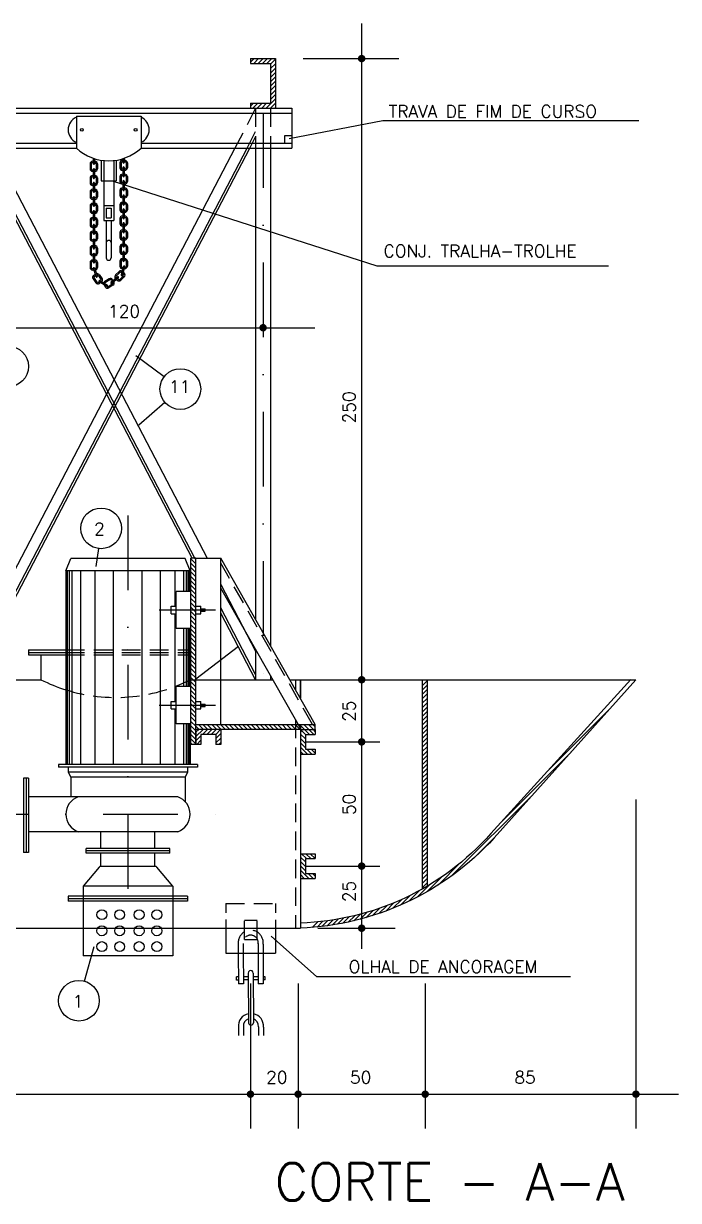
# Model space of a CAD drawing. Extents: x 1474 to 2925, y -572 to 520.
# Drawn here: x 1895.3 to 2158.8, y -571.7 to -98 of the extents above; entities that cross this region are included whole.
import ezdxf

# ---------------------------------------------------------------- set-up
doc = ezdxf.new("R2010")
doc.units = 0
doc.header["$LTSCALE"] = 60
doc.header["$MEASUREMENT"] = 0
doc.linetypes.add('DASHDOT', pattern=[1, 0.5, -0.25, 0, -0.25])
doc.linetypes.add('HIDDEN2', pattern=[0.1875, 0.125, -0.0625])
doc.layers.get('0').update_dxf_attribs({"linetype": 'CONTINUOUS'})
doc.styles.add('ROMANS', font='romans', dxfattribs={"height": 5})

msp = doc.modelspace()

# ---------------------------------------------------------------- linework, layer by layer
at = {"color": 6, "linetype": 'Continuous'}
for p, q in [((2031.37, -470.47), (2031.37, -98.04)), ((2007.81, -112.14), (2046.37, -112.14)), ((2039.94, -137.2), (2002.24, -144.41)), ((2142.89, -137.2), (2039.94, -137.2)), ((2037.58, -195.74), (1931.17, -161.49)), ((2130.68, -195.74), (2037.58, -195.74)), ((1509.16, -220.46), (2012.58, -220.46)), ((1951.85, -240.25), (1940.49, -231.75)), ((1952.24, -250.53), (1941.74, -259.69)), ((1925.48, -309.32), (1924.49, -316.59)), ((1912.6, -396.28), (1912.6, -318.28)), ((1913.06, -396.28), (1913.06, -318.28)), ((1913.83, -396.28), (1913.83, -318.28)), ((1914.89, -396.28), (1914.89, -318.28)), ((1918.38, -396.28), (1918.38, -318.28)), ((1924.21, -396.28), (1924.21, -318.28)), ((1931.56, -396.28), (1931.56, -318.28)), ((1943.13, -396.28), (1943.13, -318.28)), ((1950.49, -396.28), (1950.49, -318.28)), ((1956.31, -332.56), (1956.31, -318.28)), ((1959.8, -326.56), (1959.8, -318.28)), ((1960.86, -326.56), (1960.86, -318.28)), ((1961.63, -326.56), (1961.63, -318.28)), ((1962.1, -326.56), (1962.1, -318.28)), ((1956.31, -370.9), (1956.31, -335.56)), ((1959.8, -364.9), (1959.8, -341.56)), ((1960.86, -364.9), (1960.86, -341.56)), ((1961.63, -364.9), (1961.63, -341.56)), ((1962.1, -364.9), (1962.1, -341.56)), ((1956.31, -396.28), (1956.31, -373.9)), ((1959.8, -396.28), (1959.8, -379.9)), ((1960.86, -396.28), (1960.86, -379.9)), ((1961.63, -396.28), (1961.63, -379.9)), ((1962.1, -396.28), (1962.1, -379.9)), ((2141.71, -410.3), (2141.71, -542.8)), ((2013.78, -462.14), (2044.88, -462.14)), ((2013.3, -481.72), (1995.01, -465.37)), ((1919.82, -483.44), (1923.72, -469.43)), ((2115.32, -481.72), (2013.3, -481.72)), ((1986.64, -484.4), (1986.64, -542.8)), ((2005.81, -484.4), (2005.81, -542.8)), ((2056.92, -484.4), (2056.92, -542.8)), ((1569.74, -528.93), (2158.81, -528.93))]:
    msp.add_line(p, q, dxfattribs=at)
at = {"color": 3, "linetype": 'Continuous'}
for p, q in [((1986.71, -112.14), (1986.71, -114.14)), ((1986.71, -112.14), (1996.71, -112.14)), ((1986.71, -113.59), (1988.16, -112.14)), ((1987.93, -114.14), (1989.93, -112.14)), ((1989.7, -114.14), (1991.7, -112.14)), ((1991.47, -114.14), (1993.47, -112.14)), ((1993.23, -114.14), (1995.23, -112.14)), ((1994.71, -114.42), (1996.71, -112.42)), ((1996.71, -112.14), (1996.71, -132.14)), ((1986.71, -114.14), (1994.71, -114.14)), ((1994.71, -114.14), (1994.71, -130.14)), ((1994.71, -116.19), (1996.71, -114.19)), ((1994.71, -117.96), (1996.71, -115.96)), ((1994.71, -119.73), (1996.71, -117.73)), ((1994.71, -121.5), (1996.71, -119.5)), ((1994.71, -123.26), (1996.71, -121.26)), ((1994.71, -125.03), (1996.71, -123.03)), ((1994.71, -126.8), (1996.71, -124.8)), ((1994.71, -128.57), (1996.71, -126.57)), ((1521.71, -132.14), (2003.26, -132.14)), ((1963.15, -313.14), (1868.71, -132.14)), ((1964.28, -313.14), (1869.6, -131.67)), ((1874.71, -132.14), (1969.15, -313.14)), ((1986.71, -130.14), (1986.71, -132.14)), ((1986.71, -130.14), (1994.71, -130.14)), ((1986.71, -131.26), (1987.84, -130.14)), ((1987.61, -132.14), (1989.61, -130.14)), ((1989.38, -132.14), (1991.38, -130.14)), ((1991.14, -132.14), (1993.14, -130.14)), ((1992.91, -132.14), (1996.71, -128.33)), ((1994.68, -132.14), (1996.71, -130.1)), ((1996.45, -132.14), (1996.71, -131.87)), ((2003.26, -132.14), (2003.26, -148.14)), ((1521.71, -134.14), (2003.26, -134.14)), ((1916.6, -135.28), (1942.6, -135.28)), ((1916.6, -135.28), (1916.6, -148.14)), ((1942.6, -135.28), (1942.6, -148.14)), ((1521.71, -146.14), (1916.6, -146.14)), ((1942.6, -146.14), (2003.26, -146.14)), ((2000.51, -146.14), (2000.51, -143.08)), ((2000.51, -143.08), (2003.26, -143.08)), ((1521.71, -148.14), (1916.6, -148.14)), ((1874.71, -362.14), (1986.37, -148.14)), ((1874.71, -359.98), (1985.24, -148.14)), ((1980.37, -148.14), (1874.71, -350.64)), ((1942.6, -148.14), (2003.26, -148.14)), ((1988.71, -148.14), (1988.71, -337.82)), ((1994.71, -148.14), (1994.71, -348.4)), ((1922.1, -154.49), (1922.1, -156.49)), ((1922.6, -154.49), (1922.6, -156.49)), ((1923.1, -153.49), (1923.35, -153.49)), ((1923.1, -153.99), (1923.35, -153.99)), ((1923.35, -152.23), (1923.35, -154.5)), ((1923.85, -152.39), (1923.85, -154.5)), ((1923.85, -153.49), (1924.1, -153.49)), ((1923.85, -153.99), (1924.1, -153.99)), ((1924.6, -154.49), (1924.6, -156.49)), ((1925.1, -154.49), (1925.1, -156.49)), ((1926.6, -153.04), (1926.6, -161.28)), ((1927.6, -153.18), (1927.6, -177.28)), ((1931.6, -153.18), (1931.6, -177.28)), ((1932.6, -153.04), (1932.6, -161.28)), ((1934.1, -154.12), (1934.1, -156.12)), ((1934.6, -154.12), (1934.6, -156.12)), ((1935.1, -153.12), (1935.35, -153.12)), ((1935.1, -153.62), (1935.35, -153.62)), ((1935.35, -152.39), (1935.35, -153.95)), ((1935.35, -155.97), (1935.35, -159.49)), ((1935.85, -152.23), (1935.85, -153.95)), ((1935.85, -153.12), (1936.1, -153.12)), ((1935.85, -153.62), (1936.1, -153.62)), ((1935.85, -155.97), (1935.85, -159.49)), ((1936.6, -154.12), (1936.6, -156.12)), ((1937.1, -154.12), (1937.1, -156.12)), ((1922.1, -160.19), (1922.1, -162.19)), ((1922.6, -160.19), (1922.6, -162.19)), ((1923.35, -156.99), (1923.1, -156.99)), ((1923.35, -157.49), (1923.1, -157.49)), ((1923.1, -159.19), (1923.35, -159.19)), ((1923.1, -159.69), (1923.35, -159.69)), ((1923.35, -156.68), (1923.35, -160.2)), ((1923.85, -156.68), (1923.85, -160.2)), ((1924.1, -156.99), (1923.85, -156.99)), ((1924.1, -157.49), (1923.85, -157.49)), ((1923.85, -159.19), (1924.1, -159.19)), ((1923.85, -159.69), (1924.1, -159.69)), ((1924.6, -160.19), (1924.6, -162.19)), ((1925.1, -160.19), (1925.1, -162.19)), ((1934.1, -159.66), (1934.1, -161.66)), ((1934.6, -159.66), (1934.6, -161.66)), ((1935.35, -156.62), (1935.1, -156.62)), ((1935.35, -157.12), (1935.1, -157.12)), ((1935.1, -158.66), (1935.35, -158.66)), ((1935.1, -159.16), (1935.35, -159.16)), ((1936.1, -156.62), (1935.85, -156.62)), ((1936.1, -157.12), (1935.85, -157.12)), ((1935.85, -158.66), (1936.1, -158.66)), ((1935.85, -159.16), (1936.1, -159.16)), ((1936.6, -159.66), (1936.6, -161.66)), ((1937.1, -159.66), (1937.1, -161.66)), ((1922.1, -165.75), (1922.1, -167.75)), ((1922.6, -165.75), (1922.6, -167.75)), ((1923.35, -162.69), (1923.1, -162.69)), ((1923.35, -163.19), (1923.1, -163.19)), ((1923.1, -164.75), (1923.35, -164.75)), ((1923.1, -165.25), (1923.35, -165.25)), ((1923.35, -162.24), (1923.35, -165.76)), ((1923.85, -162.24), (1923.85, -165.76)), ((1924.1, -162.69), (1923.85, -162.69)), ((1924.1, -163.19), (1923.85, -163.19)), ((1923.85, -164.75), (1924.1, -164.75)), ((1923.85, -165.25), (1924.1, -165.25)), ((1924.6, -165.75), (1924.6, -167.75)), ((1925.1, -165.75), (1925.1, -167.75)), ((1926.6, -161.28), (1932.6, -161.28)), ((1934.1, -165.18), (1934.1, -167.18)), ((1934.6, -165.18), (1934.6, -167.18)), ((1935.35, -162.16), (1935.1, -162.16)), ((1935.35, -162.66), (1935.1, -162.66)), ((1935.1, -164.18), (1935.35, -164.18)), ((1935.1, -164.68), (1935.35, -164.68)), ((1935.35, -161.49), (1935.35, -165.01)), ((1935.85, -161.49), (1935.85, -165.01)), ((1936.1, -162.16), (1935.85, -162.16)), ((1936.1, -162.66), (1935.85, -162.66)), ((1935.85, -164.18), (1936.1, -164.18)), ((1935.85, -164.68), (1936.1, -164.68)), ((1936.6, -165.18), (1936.6, -167.18)), ((1937.1, -165.18), (1937.1, -167.18)), ((1923.35, -168.25), (1923.1, -168.25)), ((1923.35, -168.75), (1923.1, -168.75)), ((1923.1, -170.41), (1923.35, -170.41)), ((1923.35, -167.9), (1923.35, -171.42)), ((1923.85, -167.9), (1923.85, -171.42)), ((1924.1, -168.25), (1923.85, -168.25)), ((1924.1, -168.75), (1923.85, -168.75)), ((1923.85, -170.41), (1924.1, -170.41)), ((1935.35, -167.68), (1935.1, -167.68)), ((1935.35, -168.18), (1935.1, -168.18)), ((1935.1, -170.01), (1935.35, -170.01)), ((1935.1, -170.51), (1935.35, -170.51)), ((1935.35, -167.32), (1935.35, -170.84)), ((1935.85, -167.32), (1935.85, -170.84)), ((1936.1, -167.68), (1935.85, -167.68)), ((1936.1, -168.18), (1935.85, -168.18)), ((1935.85, -170.01), (1936.1, -170.01)), ((1935.85, -170.51), (1936.1, -170.51)), ((1922.1, -171.41), (1922.1, -173.41)), ((1922.6, -171.41), (1922.6, -173.41)), ((1923.1, -170.91), (1923.35, -170.91)), ((1923.35, -173.91), (1923.1, -173.91)), ((1923.35, -174.41), (1923.1, -174.41)), ((1923.35, -173.59), (1923.35, -177.11)), ((1923.85, -170.91), (1924.1, -170.91)), ((1923.85, -173.59), (1923.85, -177.11)), ((1924.1, -173.91), (1923.85, -173.91)), ((1924.1, -174.41), (1923.85, -174.41)), ((1924.6, -171.41), (1924.6, -173.41)), ((1925.1, -171.41), (1925.1, -173.41)), ((1927.6, -171.28), (1931.6, -171.28)), ((1928.6, -172.28), (1930.6, -172.28)), ((1928.6, -172.28), (1928.6, -176.28)), ((1930.6, -172.28), (1930.6, -176.28)), ((1934.1, -171.01), (1934.1, -173.01)), ((1934.6, -171.01), (1934.6, -173.01)), ((1935.35, -173.51), (1935.1, -173.51)), ((1935.35, -174.01), (1935.1, -174.01)), ((1935.35, -172.85), (1935.35, -176.37)), ((1935.85, -172.85), (1935.85, -176.37)), ((1936.1, -173.51), (1935.85, -173.51)), ((1936.1, -174.01), (1935.85, -174.01)), ((1936.6, -171.01), (1936.6, -173.01)), ((1937.1, -171.01), (1937.1, -173.01)), ((1922.1, -177.1), (1922.1, -179.1)), ((1922.6, -177.1), (1922.6, -179.1)), ((1923.1, -176.1), (1923.35, -176.1)), ((1923.1, -176.6), (1923.35, -176.6)), ((1923.35, -179.6), (1923.1, -179.6)), ((1923.35, -179.13), (1923.35, -182.64)), ((1923.85, -176.1), (1924.1, -176.1)), ((1923.85, -176.6), (1924.1, -176.6)), ((1923.85, -179.13), (1923.85, -182.64)), ((1924.1, -179.6), (1923.85, -179.6)), ((1924.6, -177.1), (1924.6, -179.1)), ((1925.1, -177.1), (1925.1, -179.1)), ((1927.6, -177.28), (1931.6, -177.28)), ((1928.6, -176.28), (1930.6, -176.28)), ((1928.6, -177.28), (1928.6, -192.32)), ((1930.6, -177.28), (1930.6, -192.32)), ((1934.1, -176.54), (1934.1, -178.54)), ((1934.6, -176.54), (1934.6, -178.54)), ((1935.1, -175.54), (1935.35, -175.54)), ((1935.1, -176.04), (1935.35, -176.04)), ((1935.35, -179.04), (1935.1, -179.04)), ((1935.35, -179.54), (1935.1, -179.54)), ((1935.35, -178.48), (1935.35, -181.99)), ((1935.85, -175.54), (1936.1, -175.54)), ((1935.85, -176.04), (1936.1, -176.04)), ((1935.85, -178.48), (1935.85, -181.99)), ((1936.1, -179.04), (1935.85, -179.04)), ((1936.1, -179.54), (1935.85, -179.54)), ((1936.6, -176.54), (1936.6, -178.54)), ((1937.1, -176.54), (1937.1, -178.54)), ((1922.1, -182.63), (1922.1, -184.63)), ((1922.6, -182.63), (1922.6, -184.63)), ((1923.35, -180.1), (1923.1, -180.1)), ((1923.1, -181.63), (1923.35, -181.63)), ((1923.1, -182.13), (1923.35, -182.13)), ((1924.1, -180.1), (1923.85, -180.1)), ((1923.85, -181.63), (1924.1, -181.63)), ((1923.85, -182.13), (1924.1, -182.13)), ((1924.6, -182.63), (1924.6, -184.63)), ((1925.1, -182.63), (1925.1, -184.63)), ((1934.1, -182.17), (1934.1, -184.17)), ((1934.6, -182.17), (1934.6, -184.17)), ((1935.1, -181.17), (1935.35, -181.17)), ((1935.1, -181.67), (1935.35, -181.67)), ((1935.35, -184.67), (1935.1, -184.67)), ((1935.35, -184.21), (1935.35, -187.72)), ((1935.85, -181.17), (1936.1, -181.17)), ((1935.85, -181.67), (1936.1, -181.67)), ((1935.85, -184.21), (1935.85, -187.72)), ((1936.1, -184.67), (1935.85, -184.67)), ((1936.6, -182.17), (1936.6, -184.17)), ((1937.1, -182.17), (1937.1, -184.17)), ((1922.1, -188.47), (1922.1, -190.47)), ((1922.6, -188.47), (1922.6, -190.47)), ((1923.35, -185.13), (1923.1, -185.13)), ((1923.35, -185.63), (1923.1, -185.63)), ((1923.1, -187.47), (1923.35, -187.47)), ((1923.1, -187.97), (1923.35, -187.97)), ((1923.35, -184.97), (1923.35, -188.49)), ((1923.85, -184.97), (1923.85, -188.49)), ((1924.1, -185.13), (1923.85, -185.13)), ((1924.1, -185.63), (1923.85, -185.63)), ((1923.85, -187.47), (1924.1, -187.47)), ((1923.85, -187.97), (1924.1, -187.97)), ((1924.6, -188.47), (1924.6, -190.47)), ((1925.1, -188.47), (1925.1, -190.47)), ((1934.1, -187.9), (1934.1, -189.9)), ((1934.6, -187.9), (1934.6, -189.9)), ((1935.35, -185.17), (1935.1, -185.17)), ((1935.1, -186.9), (1935.35, -186.9)), ((1935.1, -187.4), (1935.35, -187.4)), ((1936.1, -185.17), (1935.85, -185.17)), ((1935.85, -186.9), (1936.1, -186.9)), ((1935.85, -187.4), (1936.1, -187.4)), ((1936.6, -187.9), (1936.6, -189.9)), ((1937.1, -187.9), (1937.1, -189.9)), ((1923.35, -190.97), (1923.1, -190.97)), ((1923.35, -191.47), (1923.1, -191.47)), ((1923.1, -193.23), (1923.35, -193.23)), ((1923.1, -193.73), (1923.35, -193.73)), ((1923.35, -190.72), (1923.35, -194.24)), ((1923.85, -190.72), (1923.85, -194.24)), ((1924.1, -190.97), (1923.85, -190.97)), ((1924.1, -191.47), (1923.85, -191.47)), ((1923.85, -193.23), (1924.1, -193.23)), ((1923.85, -193.73), (1924.1, -193.73)), ((1934.1, -193.69), (1934.1, -195.69)), ((1934.6, -193.69), (1934.6, -195.69)), ((1935.35, -190.4), (1935.1, -190.4)), ((1935.35, -190.9), (1935.1, -190.9)), ((1935.1, -192.69), (1935.35, -192.69)), ((1935.1, -193.19), (1935.35, -193.19)), ((1935.35, -190), (1935.35, -193.52)), ((1935.85, -190), (1935.85, -193.52)), ((1936.1, -190.4), (1935.85, -190.4)), ((1936.1, -190.9), (1935.85, -190.9)), ((1935.85, -192.69), (1936.1, -192.69)), ((1935.85, -193.19), (1936.1, -193.19)), ((1936.6, -193.69), (1936.6, -195.69)), ((1937.1, -193.69), (1937.1, -195.69)), ((1922.1, -194.23), (1922.1, -196.23)), ((1922.6, -194.23), (1922.6, -196.23)), ((1923.42, -196.73), (1923.1, -196.73)), ((1923.6, -197.23), (1923.1, -197.23)), ((1923.38, -196.62), (1924.57, -199.93)), ((1923.85, -196.45), (1925.04, -199.76)), ((1924.1, -196.73), (1923.95, -196.73)), ((1924.6, -194.23), (1924.6, -196.23)), ((1925.1, -194.23), (1925.1, -196.23)), ((1933.81, -197.8), (1932.37, -199.19)), ((1934.16, -198.16), (1932.71, -199.55)), ((1935.5, -195.79), (1934.63, -199.2)), ((1934.86, -198.18), (1934.89, -198.2)), ((1935.4, -196.19), (1935.1, -196.19)), ((1935.28, -196.69), (1935.1, -196.69)), ((1935.99, -195.92), (1935.12, -199.32)), ((1935.3, -198.63), (1935.56, -198.9)), ((1935.44, -198.06), (1935.92, -198.55)), ((1936.1, -196.69), (1935.79, -196.69)), ((1936.1, -196.19), (1935.92, -196.19)), ((1923.31, -200.8), (1924.46, -202.44)), ((1923.55, -199.41), (1924.22, -198.94)), ((1923.71, -200.52), (1924.86, -202.15)), ((1923.84, -199.82), (1924.39, -199.43)), ((1925.35, -199.37), (1926.5, -201)), ((1925.96, -201.99), (1925.56, -202.28)), ((1925.76, -199.08), (1926.91, -200.72)), ((1925.79, -201.89), (1928.8, -203.71)), ((1926.43, -202.27), (1925.85, -202.68)), ((1926.05, -201.46), (1929.06, -203.28)), ((1928.23, -204.03), (1927.72, -203.17)), ((1929.79, -200.78), (1928.07, -201.8)), ((1930.04, -201.21), (1928.32, -202.23)), ((1928.66, -203.78), (1928.51, -203.53)), ((1931.06, -202.93), (1929.34, -203.95)), ((1931.32, -203.36), (1929.6, -204.38)), ((1933.21, -199.99), (1930.49, -202.23)), ((1930.73, -201.39), (1930.98, -201.82)), ((1933.53, -200.38), (1930.81, -202.61)), ((1931.16, -201.13), (1931.38, -201.5)), ((1931.63, -201.93), (1931.67, -201.99)), ((1932.4, -200.66), (1932.34, -200.6)), ((1932.78, -200.34), (1932.7, -200.26)), ((1933.03, -201.32), (1932.74, -201.02)), ((1933.39, -200.98), (1933.13, -200.7)), ((1935.54, -199.61), (1934.1, -200.99)), ((1935.89, -199.97), (1934.45, -201.35)), ((1912.35, -318.28), (1914.35, -313.28)), ((1960.35, -313.28), (1914.35, -313.28)), ((1962.35, -318.28), (1960.35, -313.28)), ((1962.71, -388.14), (1962.71, -313.14)), ((1964.71, -313.14), (1962.71, -313.14)), ((1964.71, -315.47), (1962.71, -313.47)), ((1964.71, -317.24), (1962.71, -315.24)), ((1964.71, -319), (1962.71, -317)), ((1964.71, -313.7), (1964.15, -313.14)), ((1964.71, -388.14), (1964.71, -313.14)), ((1964.71, -313.14), (1974.71, -313.14)), ((2012.71, -380.14), (1974.71, -313.14)), ((1974.71, -380.14), (1974.71, -313.14)), ((1912.35, -318.28), (1912.35, -396.28)), ((1962.35, -318.28), (1912.35, -318.28)), ((1962.35, -318.28), (1962.35, -326.56)), ((1964.71, -320.77), (1962.71, -318.77)), ((1964.71, -322.54), (1962.71, -320.54)), ((1962.71, -326.56), (1956.71, -326.56)), ((1956.71, -341.56), (1956.71, -326.56)), ((1964.71, -324.31), (1962.71, -322.31)), ((1964.71, -326.07), (1962.71, -324.07)), ((1964.71, -327.84), (1962.71, -325.84)), ((1974.71, -323.8), (1988.71, -350.64)), ((2007.5, -383.1), (1974.71, -325.3)), ((1964.71, -329.61), (1962.71, -327.61)), ((1964.71, -331.38), (1962.71, -329.38)), ((1964.71, -333.15), (1962.71, -331.15)), ((1949.91, -334.06), (1972.53, -334.06)), ((1954.71, -332.56), (1956.71, -332.56)), ((1954.71, -335.56), (1954.71, -332.56)), ((1954.71, -335.56), (1956.71, -335.56)), ((1964.71, -334.91), (1962.71, -332.91)), ((1964.71, -336.68), (1962.71, -334.68)), ((1964.71, -332.56), (1966.71, -332.56)), ((1964.71, -335.56), (1966.71, -335.56)), ((1966.71, -335.56), (1966.71, -332.56)), ((1966.71, -333.56), (1968.45, -333.56)), ((1966.71, -334.56), (1968.45, -334.56)), ((1968.45, -334.56), (1968.45, -333.56)), ((1988.71, -359.98), (1974.71, -333.14)), ((1988.71, -362.14), (1974.71, -335.3)), ((1964.71, -338.45), (1962.71, -336.45)), ((1964.71, -340.22), (1962.71, -338.22)), ((1964.71, -341.98), (1962.71, -339.98)), ((1962.71, -341.56), (1956.71, -341.56)), ((1962.35, -341.56), (1962.35, -364.9)), ((1964.71, -343.75), (1962.71, -341.75)), ((1964.71, -345.52), (1962.71, -343.52)), ((1964.71, -347.29), (1962.71, -345.29)), ((1897.35, -350.14), (1912.35, -350.14)), ((1897.35, -350.14), (1897.35, -352.14)), ((1937.35, -349.82), (1937.35, -349.82)), ((1964.71, -349.06), (1962.71, -347.06)), ((1964.71, -350.82), (1962.71, -348.82)), ((1964.71, -361.75), (1981.76, -348.67)), ((1988.71, -349.98), (1988.71, -362.14)), ((1897.35, -351.14), (1912.35, -351.14)), ((1897.35, -352.14), (1912.35, -352.14)), ((1902.35, -352.14), (1902.35, -362.14)), ((1964.71, -352.59), (1962.71, -350.59)), ((1964.71, -354.36), (1962.71, -352.36)), ((1964.71, -356.13), (1962.71, -354.13)), ((1964.71, -357.89), (1962.71, -355.89)), ((1964.71, -359.66), (1962.71, -357.66)), ((1964.71, -361.43), (1962.71, -359.43)), ((1711.08, -362.14), (1902.35, -362.14)), ((1962.35, -362.14), (1995.61, -362.14)), ((1964.71, -363.2), (1962.71, -361.2)), ((1964.71, -364.97), (1962.71, -362.97)), ((1994.71, -360.56), (1994.71, -362.14)), ((2002.51, -362.14), (2006.71, -362.14)), ((2006.71, -362.14), (2141.71, -362.14)), ((2006.71, -369.56), (2006.71, -362.14)), ((2006.71, -362.14), (2006.71, -369.56)), ((2055.71, -362.14), (2055.71, -446.37)), ((2055.71, -364.55), (2057.71, -362.55)), ((2055.71, -366.32), (2057.71, -364.32)), ((2057.71, -362.14), (2057.71, -445.22)), ((1956.71, -379.9), (1956.71, -364.9)), ((1962.71, -364.9), (1956.71, -364.9)), ((1964.71, -366.73), (1962.71, -364.73)), ((1964.71, -368.5), (1962.71, -366.5)), ((1964.71, -370.27), (1962.71, -368.27)), ((2055.71, -368.09), (2057.71, -366.09)), ((2055.71, -369.85), (2057.71, -367.85)), ((1949.91, -372.4), (1972.53, -372.4)), ((1954.71, -373.9), (1954.71, -370.9)), ((1954.71, -370.9), (1956.71, -370.9)), ((1954.71, -373.9), (1956.71, -373.9)), ((1964.71, -372.04), (1962.71, -370.04)), ((1964.71, -373.8), (1962.71, -371.8)), ((1964.71, -375.57), (1962.71, -373.57)), ((1964.71, -370.9), (1966.71, -370.9)), ((1964.71, -373.9), (1966.71, -373.9)), ((1966.71, -373.9), (1966.71, -370.9)), ((1966.71, -371.9), (1968.45, -371.9)), ((1966.71, -372.9), (1968.45, -372.9)), ((1968.45, -372.9), (1968.45, -371.9)), ((2055.71, -371.62), (2057.71, -369.62)), ((2055.71, -373.39), (2057.71, -371.39)), ((2055.71, -375.16), (2057.71, -373.16)), ((1964.71, -377.34), (1962.71, -375.34)), ((1964.71, -379.11), (1962.71, -377.11)), ((1964.71, -380.88), (1962.71, -378.88)), ((2055.71, -376.93), (2057.71, -374.93)), ((2055.71, -378.69), (2057.71, -376.69)), ((2055.71, -380.46), (2057.71, -378.46)), ((2105.51, -399.61), (2130.81, -374.31)), ((1962.71, -379.9), (1956.71, -379.9)), ((1962.35, -379.9), (1962.35, -396.28)), ((1964.71, -382.64), (1962.71, -380.64)), ((1964.71, -384.41), (1962.71, -382.41)), ((1964.71, -380.14), (2012.71, -380.14)), ((1964.71, -382.14), (1964.71, -380.14)), ((1965.98, -382.14), (1964.71, -380.88)), ((2006.71, -382.14), (1964.71, -382.14)), ((1964.71, -384.99), (1967.56, -382.14)), ((1964.71, -382.14), (1964.71, -388.14)), ((1964.71, -383.22), (1965.8, -382.14)), ((1967.74, -382.14), (1965.74, -380.14)), ((1967.33, -384.14), (1969.33, -382.14)), ((1969.51, -382.14), (1967.51, -380.14)), ((1969.1, -384.14), (1971.1, -382.14)), ((1971.28, -382.14), (1969.28, -380.14)), ((1970.87, -384.14), (1972.87, -382.14)), ((1973.05, -382.14), (1971.05, -380.14)), ((1972.64, -384.14), (1974.64, -382.14)), ((1974.82, -382.14), (1972.82, -380.14)), ((1976.58, -382.14), (1974.58, -380.14)), ((1974.64, -382.14), (1974.71, -382.06)), ((1974.71, -382.14), (1974.71, -388.14)), ((1978.35, -382.14), (1976.35, -380.14)), ((1980.12, -382.14), (1978.12, -380.14)), ((1981.89, -382.14), (1979.89, -380.14)), ((1983.65, -382.14), (1981.65, -380.14)), ((1985.42, -382.14), (1983.42, -380.14)), ((1987.19, -382.14), (1985.19, -380.14)), ((1988.96, -382.14), (1986.96, -380.14)), ((1990.73, -382.14), (1988.73, -380.14)), ((1992.49, -382.14), (1990.49, -380.14)), ((1994.26, -382.14), (1992.26, -380.14)), ((1996.03, -382.14), (1994.03, -380.14)), ((1997.8, -382.14), (1995.8, -380.14)), ((1999.56, -382.14), (1997.56, -380.14)), ((2001.33, -382.14), (1999.33, -380.14)), ((2003.1, -382.14), (2001.1, -380.14)), ((2004.87, -382.14), (2002.87, -380.14)), ((2006.64, -382.14), (2004.64, -380.14)), ((2008.4, -382.14), (2006.4, -380.14)), ((2006.71, -382.22), (2006.64, -382.14)), ((2006.71, -380.14), (2006.71, -462.14)), ((2006.71, -382.14), (2006.71, -380.14)), ((2006.71, -382.14), (2006.71, -442.14)), ((2006.71, -382.14), (2012.71, -382.14)), ((2008.71, -384.22), (2006.71, -382.22)), ((2010.17, -382.14), (2008.17, -380.14)), ((2010.4, -384.14), (2008.4, -382.14)), ((2011.94, -382.14), (2009.94, -380.14)), ((2012.17, -384.14), (2010.17, -382.14)), ((2012.71, -381.15), (2011.71, -380.14)), ((2012.71, -382.91), (2011.94, -382.14)), ((2012.71, -382.14), (2012.71, -380.14)), ((2012.71, -382.14), (2012.71, -384.14)), ((2055.71, -382.23), (2057.71, -380.23)), ((2055.71, -384), (2057.71, -382)), ((1964.71, -386.18), (1962.71, -384.18)), ((1964.71, -387.95), (1962.71, -385.95)), ((1963.14, -388.14), (1962.71, -387.71)), ((1964.71, -388.14), (1962.71, -388.14)), ((1964.71, -386.75), (1966.71, -384.75)), ((1966.71, -388.14), (1964.71, -388.14)), ((1965.1, -388.14), (1966.71, -386.52)), ((1972.71, -384.14), (1966.71, -384.14)), ((1966.71, -384.14), (1966.71, -388.14)), ((1972.71, -385.83), (1974.71, -383.83)), ((1972.71, -384.14), (1972.71, -388.14)), ((1972.71, -387.59), (1974.71, -385.59)), ((1974.71, -388.14), (1972.71, -388.14)), ((1973.94, -388.14), (1974.71, -387.36)), ((2008.71, -385.98), (2006.71, -383.98)), ((2008.71, -387.75), (2006.71, -385.75)), ((2008.71, -389.52), (2006.71, -387.52)), ((2008.71, -384.14), (2008.71, -390.14)), ((2008.71, -384.14), (2012.71, -384.14)), ((2055.71, -385.76), (2057.71, -383.76)), ((2055.71, -387.53), (2057.71, -385.53)), ((2055.71, -389.3), (2057.71, -387.3)), ((2009.56, -392.14), (2006.71, -389.29)), ((2007.8, -392.14), (2006.71, -391.06)), ((2006.71, -392.14), (2012.71, -392.14)), ((2008.71, -390.14), (2012.71, -390.14)), ((2011.33, -392.14), (2009.33, -390.14)), ((2012.71, -391.75), (2011.1, -390.14)), ((2012.71, -390.14), (2012.71, -392.14)), ((2055.71, -391.07), (2057.71, -389.07)), ((2055.71, -392.84), (2057.71, -390.84)), ((2055.71, -394.6), (2057.71, -392.6)), ((2087.83, -419.06), (2115.6, -391.28)), ((1909.35, -396.28), (1909.35, -397.28)), ((1965.35, -396.28), (1909.35, -396.28)), ((1965.35, -397.28), (1909.35, -397.28)), ((1913.35, -397.28), (1913.35, -399.28)), ((1961.35, -397.28), (1961.35, -399.28)), ((1965.35, -396.28), (1965.35, -397.28)), ((2055.71, -396.37), (2057.71, -394.37)), ((2055.71, -398.14), (2057.71, -396.14)), ((1895.34, -401.7), (1895.34, -431.7)), ((1897.34, -401.7), (1895.34, -401.7)), ((1896.34, -401.7), (1896.34, -431.7)), ((1897.34, -401.7), (1897.34, -431.7)), ((1913.35, -399.28), (1914.35, -401.28)), ((1961.35, -399.28), (1913.35, -399.28)), ((1914.35, -401.28), (1914.35, -409.28)), ((1960.35, -401.28), (1914.35, -401.28)), ((1961.35, -399.28), (1960.35, -401.28)), ((1960.35, -401.28), (1960.35, -411.22)), ((2055.71, -399.91), (2057.71, -397.91)), ((2055.71, -401.67), (2057.71, -399.67)), ((2055.71, -403.44), (2057.71, -401.44)), ((2055.71, -405.21), (2057.71, -403.21)), ((2055.71, -406.98), (2057.71, -404.98)), ((2055.71, -408.75), (2057.71, -406.75)), ((1917.35, -409.28), (1897.34, -409.28)), ((1957.35, -409.28), (1917.35, -409.28)), ((2055.71, -410.51), (2057.71, -408.51)), ((2055.71, -412.28), (2057.71, -410.28)), ((2055.71, -414.05), (2057.71, -412.05)), ((2067.82, -440.83), (2100.4, -408.26)), ((2055.71, -415.82), (2057.71, -413.82)), ((2055.71, -417.58), (2057.71, -415.58)), ((2055.71, -419.35), (2057.71, -417.35)), ((2055.71, -421.12), (2057.71, -419.12)), ((2055.71, -422.89), (2057.71, -420.89)), ((1917.35, -423.28), (1897.34, -423.28)), ((1957.35, -423.28), (1917.35, -423.28)), ((1926.48, -429.99), (1926.48, -423.28)), ((1948.21, -429.99), (1948.21, -423.28)), ((2055.71, -424.66), (2057.71, -422.66)), ((2055.71, -426.42), (2057.71, -424.42)), ((2055.71, -428.19), (2057.71, -426.19)), ((2077.2, -433.22), (2085.19, -425.24)), ((1920.48, -431.99), (1920.48, -429.99)), ((1954.21, -429.99), (1920.48, -429.99)), ((1954.21, -430.99), (1920.48, -430.99)), ((1954.21, -431.99), (1954.21, -429.99)), ((2055.71, -429.96), (2057.71, -427.96)), ((2055.71, -431.73), (2057.71, -429.73)), ((1897.34, -431.7), (1895.34, -431.7)), ((1954.21, -431.99), (1920.48, -431.99)), ((1926.48, -437.27), (1926.48, -431.99)), ((1948.21, -437.27), (1948.21, -431.99)), ((2006.71, -432.14), (2012.71, -432.14)), ((2008.71, -435.48), (2006.71, -433.48)), ((2008.71, -437.25), (2006.71, -435.25)), ((2009.14, -434.14), (2007.14, -432.14)), ((2008.71, -434.14), (2008.71, -440.14)), ((2008.71, -434.14), (2012.71, -434.14)), ((2010.91, -434.14), (2008.91, -432.14)), ((2012.67, -434.14), (2010.67, -432.14)), ((2012.71, -432.41), (2012.44, -432.14)), ((2012.71, -432.14), (2012.71, -434.14)), ((2055.71, -433.49), (2057.71, -431.49)), ((2055.71, -435.26), (2057.71, -433.26)), ((2055.71, -437.03), (2057.71, -435.03)), ((1925.71, -437.63), (1919.35, -445.27)), ((1948.21, -437.27), (1926.48, -437.27)), ((1955.35, -445.27), (1948.98, -437.63)), ((2008.71, -439.02), (2006.71, -437.02)), ((2010.07, -442.14), (2006.71, -438.79)), ((2008.71, -440.14), (2012.71, -440.14)), ((2011.83, -442.14), (2009.83, -440.14)), ((2012.71, -441.25), (2011.6, -440.14)), ((2012.71, -440.14), (2012.71, -442.14)), ((2055.71, -438.8), (2057.71, -436.8)), ((2055.71, -440.57), (2057.71, -438.57)), ((2055.71, -442.33), (2057.71, -440.33)), ((2062.26, -444.63), (2070.89, -436)), ((2004.76, -442.14), (2004.71, -442.09)), ((2008.3, -442.14), (2006.71, -440.55)), ((2006.71, -442.14), (2012.71, -442.14)), ((2053.83, -449.52), (2058.77, -444.58)), ((2055.71, -444.1), (2057.71, -442.1)), ((2055.71, -445.87), (2057.71, -443.87)), ((2057.76, -447.36), (2063.78, -441.34)), ((1913.35, -449.27), (1913.35, -451.27)), ((1961.35, -449.27), (1913.35, -449.27)), ((1919.35, -445.27), (1919.35, -473.27)), ((1955.35, -445.27), (1919.35, -445.27)), ((1955.35, -445.27), (1955.35, -473.27)), ((1961.35, -449.27), (1961.35, -451.27)), ((2047, -452.82), (2050.88, -448.94)), ((2050.28, -451.3), (2054.58, -447)), ((1961.35, -450.27), (1913.35, -450.27)), ((1961.35, -451.27), (1913.35, -451.27)), ((2035.61, -457.13), (2038.64, -454.11)), ((2038.26, -456.25), (2041.43, -453.09)), ((2041.03, -455.25), (2044.37, -451.91)), ((2043.93, -454.12), (2047.5, -450.55)), ((2013.41, -461.66), (2015.66, -459.4)), ((2015.4, -461.43), (2017.69, -459.15)), ((2017.43, -461.17), (2019.76, -458.85)), ((2019.51, -460.86), (2021.87, -458.5)), ((2021.63, -460.51), (2024.05, -458.09)), ((2023.67, -460.23), (2026.28, -457.62)), ((2025.92, -459.76), (2028.59, -457.09)), ((2028.23, -459.21), (2030.96, -456.48)), ((2030.61, -458.6), (2033.42, -455.79)), ((2033.07, -457.91), (2035.97, -455)), ((1611.71, -462.14), (2006.71, -462.14)), ((1976.71, -462.14), (1976.71, -472.14)), ((1996.71, -462.14), (1996.71, -472.14)), ((2011.46, -461.84), (2013.68, -459.62)), ((1955.35, -473.27), (1919.35, -473.27)), ((1976.71, -472.14), (1996.71, -472.14)), ((1981.75, -472.14), (1981.79, -484.55)), ((1983.74, -472.14), (1983.78, -484.54)), ((1989.75, -472.14), (1989.79, -484.53)), ((1991.75, -472.14), (1991.79, -484.52)), ((1981.01, -482.98), (1981, -481.73)), ((1981.76, -481.73), (1981, -481.73)), ((1981.76, -482.98), (1981.01, -482.98)), ((1985.76, -481.71), (1983.75, -481.72)), ((1985.76, -482.97), (1983.75, -482.97)), ((1985.76, -480.18), (1985.82, -500.18)), ((1987.76, -480.17), (1987.82, -500.17)), ((1989.76, -481.7), (1987.76, -481.71)), ((1989.76, -482.95), (1987.76, -482.96)), ((1992.6, -481.69), (1991.76, -481.7)), ((1992.61, -482.94), (1991.76, -482.95)), ((1992.61, -482.94), (1992.6, -481.69)), ((1983.78, -484.54), (1981.79, -484.55)), ((1991.79, -484.52), (1989.77, -484.53)), ((1981.82, -500.86), (1981.84, -505.31)), ((1983.81, -500.62), (1983.82, -505.31)), ((1989.82, -501.77), (1989.84, -505.29)), ((1991.82, -502), (1991.84, -505.28))]:
    msp.add_line(p, q, dxfattribs=at)
at = {"color": 3, "linetype": 'HIDDEN2'}
for p, q in [((1988.71, -132.14), (1980.37, -148.14)), ((1988.71, -132.14), (1988.71, -148.14)), ((1994.71, -132.14), (1994.71, -148.14)), ((1985.24, -148.14), (1988.71, -141.48)), ((1986.37, -148.14), (1988.71, -143.64)), ((2011.56, -380.14), (1974.71, -315.16)), ((1912.35, -350.14), (1962.71, -350.14)), ((1912.35, -351.14), (1962.71, -351.14)), ((1912.35, -352.14), (1962.71, -352.14)), ((2002.51, -362.14), (2006.71, -362.14)), ((2004.71, -362.14), (2004.71, -366.03)), ((2004.71, -378.19), (2004.71, -462.14)), ((1976.71, -452.14), (1996.71, -452.14)), ((1976.71, -452.14), (1976.71, -455.93)), ((1996.71, -452.14), (1996.71, -455.93)), ((1976.71, -458.58), (1976.71, -462.14)), ((1984.18, -458.91), (1989.39, -458.91)), ((1984.18, -466.7), (1984.18, -458.91)), ((1989.39, -466.7), (1989.39, -458.91)), ((1996.71, -458.77), (1996.71, -462.14)), ((1981.74, -468.54), (1981.75, -472.14)), ((1983.73, -468.3), (1983.74, -472.14)), ((1984.18, -466.7), (1989.39, -466.7)), ((1989.74, -468.28), (1989.75, -472.14)), ((1991.74, -468.51), (1991.75, -472.14))]:
    msp.add_line(p, q, dxfattribs=at)
at = {"color": 6, "linetype": 'DASHDOT'}
for p, q in [((1991.71, -134.14), (1991.71, -362.14)), ((1937.35, -296.02), (1937.35, -455.09)), ((2008.71, -387.14), (2044.28, -387.14)), ((1626.89, -416.28), (1975.49, -416.28)), ((2008.71, -437.14), (2044.4, -437.14))]:
    msp.add_line(p, q, dxfattribs=at)
at = {"color": 6, "linetype": 'Continuous', "const_width": 1.5}
for points in [[(2030.62, -112.14, 1), (2032.12, -112.14, 1)], [(1990.96, -220.46, 1), (1992.46, -220.46, 1)], [(2030.62, -362.14, 1), (2032.12, -362.14, 1)], [(2030.62, -387.14, 1), (2032.12, -387.14, 1)], [(2030.62, -437.14, 1), (2032.12, -437.14, 1)], [(2030.62, -462.14, 1), (2032.12, -462.14, 1)], [(1985.89, -528.93, 1), (1987.39, -528.93, 1)], [(2005.06, -528.93, 1), (2006.56, -528.93, 1)], [(2056.17, -528.93, 1), (2057.67, -528.93, 1)], [(2140.96, -528.93, 1), (2142.46, -528.93, 1)]]:
    msp.add_lwpolyline(points, format="xyb", close=True, dxfattribs=at)
at = {"color": 3, "linetype": 'Continuous'}
msp.add_lwpolyline([(2139.66, -362.05), (2083.28, -424.06, -0.206871), (2006.71, -460.06)], format="xyb", dxfattribs=at)
at = {"color": 3, "linetype": 'Continuous', "flags": 128}
msp.add_lwpolyline([(2141.71, -362.14), (2084.68, -425.81, -0.199735), (2006.71, -462.14)], format="xyb", dxfattribs=at)
at = {"color": 3, "linetype": 'Continuous'}
for centre, radius in [((1918.76, -140.79), 0.566), ((1940.43, -140.79), 0.566), ((1926.85, -456.69), 2), ((1934.01, -456.69), 2), ((1941.83, -456.69), 2), ((1948.98, -456.69), 2), ((1926.85, -463.17), 2), ((1934.01, -463.17), 2), ((1941.83, -463.17), 2), ((1948.98, -463.17), 2), ((1926.85, -469.55), 2), ((1934.01, -469.55), 2), ((1941.83, -469.55), 2), ((1948.98, -469.55), 2)]:
    msp.add_circle(centre, radius, dxfattribs=at)
at = {"color": 6, "linetype": 'Continuous'}
for centre in [(1889.16, -236.04), (1958.41, -245.15), (1926.58, -301.21), (1917.63, -491.32)]:
    msp.add_circle(centre, 8.19, dxfattribs=at)
at = {"color": 3, "linetype": 'Continuous'}
for centre, radius, start, end in [((1918.76, -140.79), 5.48, 113.3236, 246.6764), ((1940.43, -140.79), 5.48, 293.3236, 66.6764), ((1929.6, -134.29), 18.99, 226.8108, 313.1892), ((1923.1, -154.49), 1, 90, 180), ((1923.1, -154.49), 0.5, 90, 180), ((1923.6, -154.5), 0.25, 182.0352, 357.9648), ((1924.1, -154.49), 1, 0, 90), ((1924.1, -154.49), 0.5, 0, 90), ((1935.1, -154.12), 1, 90, 180), ((1935.1, -156.12), 1, 180, 270), ((1935.1, -154.12), 0.5, 90, 180), ((1935.1, -156.12), 0.5, 180, 270), ((1935.6, -153.94), 0.25, 182.0352, 357.9648), ((1935.6, -155.98), 0.25, 2.0352, 177.9648), ((1936.1, -154.12), 1, 0, 90), ((1936.1, -154.12), 0.5, 0, 90), ((1936.1, -156.12), 1, 270, 0), ((1936.1, -156.12), 0.5, 270, 0), ((1923.1, -156.49), 1, 180, 270), ((1923.1, -160.19), 1, 90, 180), ((1923.1, -156.49), 0.5, 180, 270), ((1923.1, -160.19), 0.5, 90, 180), ((1923.6, -156.69), 0.25, 2.0352, 177.9648), ((1923.6, -160.19), 0.25, 182.0352, 357.9648), ((1924.1, -156.49), 1, 270, 0), ((1924.1, -156.49), 0.5, 270, 0), ((1924.1, -160.19), 1, 0, 90), ((1924.1, -160.19), 0.5, 0, 90), ((1935.1, -159.66), 1, 90, 180), ((1935.1, -159.66), 0.5, 90, 180), ((1935.6, -159.48), 0.25, 182.0352, 357.9648), ((1936.1, -159.66), 1, 0, 90), ((1936.1, -159.66), 0.5, 0, 90), ((1923.1, -162.19), 1, 180, 270), ((1923.1, -165.75), 1, 90, 180), ((1923.1, -162.19), 0.5, 180, 270), ((1923.1, -165.75), 0.5, 90, 180), ((1923.6, -162.25), 0.25, 2.0352, 177.9648), ((1923.6, -165.75), 0.25, 182.0352, 357.9648), ((1924.1, -162.19), 1, 270, 0), ((1924.1, -162.19), 0.5, 270, 0), ((1924.1, -165.75), 1, 0, 90), ((1924.1, -165.75), 0.5, 0, 90), ((1935.1, -161.66), 1, 180, 270), ((1935.1, -165.18), 1, 90, 180), ((1935.1, -161.66), 0.5, 180, 270), ((1935.1, -165.18), 0.5, 90, 180), ((1935.6, -161.5), 0.25, 2.0352, 177.9648), ((1935.6, -165), 0.25, 182.0352, 357.9648), ((1936.1, -161.66), 1, 270, 0), ((1936.1, -161.66), 0.5, 270, 0), ((1936.1, -165.18), 1, 0, 90), ((1936.1, -165.18), 0.5, 0, 90), ((1923.1, -167.75), 1, 180, 270), ((1923.1, -171.41), 1, 90, 180), ((1923.1, -167.75), 0.5, 180, 270), ((1923.6, -167.91), 0.25, 2.0352, 177.9648), ((1924.1, -167.75), 1, 270, 0), ((1924.1, -167.75), 0.5, 270, 0), ((1924.1, -171.41), 1, 0, 90), ((1935.1, -167.18), 1, 180, 270), ((1935.1, -171.01), 1, 90, 180), ((1935.1, -167.18), 0.5, 180, 270), ((1935.1, -171.01), 0.5, 90, 180), ((1935.6, -167.33), 0.25, 2.0352, 177.9648), ((1936.1, -167.18), 1, 270, 0), ((1936.1, -167.18), 0.5, 270, 0), ((1936.1, -171.01), 1, 0, 90), ((1936.1, -171.01), 0.5, 0, 90), ((1923.1, -173.41), 1, 180, 270), ((1923.1, -171.41), 0.5, 90, 180), ((1923.1, -173.41), 0.5, 180, 270), ((1923.6, -171.41), 0.25, 182.0352, 357.9648), ((1923.6, -173.6), 0.25, 2.0352, 177.9648), ((1924.1, -171.41), 0.5, 0, 90), ((1924.1, -173.41), 1, 270, 0), ((1924.1, -173.41), 0.5, 270, 0), ((1935.1, -173.01), 1, 180, 270), ((1935.1, -173.01), 0.5, 180, 270), ((1935.6, -170.83), 0.25, 182.0352, 357.9648), ((1935.6, -172.86), 0.25, 2.0352, 177.9648), ((1936.1, -173.01), 1, 270, 0), ((1936.1, -173.01), 0.5, 270, 0), ((1923.1, -177.1), 1, 90, 180), ((1923.1, -179.1), 1, 180, 270), ((1923.1, -177.1), 0.5, 90, 180), ((1923.1, -179.1), 0.5, 180, 270), ((1923.6, -177.1), 0.25, 182.0352, 357.9648), ((1923.6, -179.13), 0.25, 2.0352, 177.9648), ((1924.1, -177.1), 1, 0, 90), ((1924.1, -177.1), 0.5, 0, 90), ((1924.1, -179.1), 1, 270, 0), ((1924.1, -179.1), 0.5, 270, 0), ((1935.1, -176.54), 1, 90, 180), ((1935.1, -178.54), 1, 180, 270), ((1935.1, -176.54), 0.5, 90, 180), ((1935.1, -178.54), 0.5, 180, 270), ((1935.6, -176.36), 0.25, 182.0352, 357.9648), ((1935.6, -178.49), 0.25, 2.0352, 177.9648), ((1936.1, -176.54), 1, 0, 90), ((1936.1, -176.54), 0.5, 0, 90), ((1936.1, -178.54), 1, 270, 0), ((1936.1, -178.54), 0.5, 270, 0), ((1923.1, -182.63), 1, 90, 180), ((1923.1, -184.63), 1, 180, 270), ((1923.1, -182.63), 0.5, 90, 180), ((1923.1, -184.63), 0.5, 180, 270), ((1923.6, -182.63), 0.25, 182.0352, 357.9648), ((1923.6, -184.98), 0.25, 2.0352, 177.9648), ((1924.1, -182.63), 1, 0, 90), ((1924.1, -182.63), 0.5, 0, 90), ((1924.1, -184.63), 1, 270, 0), ((1924.1, -184.63), 0.5, 270, 0), ((1935.1, -182.17), 1, 90, 180), ((1935.1, -184.17), 1, 180, 270), ((1935.1, -182.17), 0.5, 90, 180), ((1935.1, -184.17), 0.5, 180, 270), ((1935.6, -181.99), 0.25, 182.0352, 357.9648), ((1935.6, -184.22), 0.25, 2.0352, 177.9648), ((1936.1, -182.17), 1, 0, 90), ((1936.1, -182.17), 0.5, 0, 90), ((1936.1, -184.17), 1, 270, 0), ((1936.1, -184.17), 0.5, 270, 0), ((1923.1, -188.47), 1, 90, 180), ((1923.1, -188.47), 0.5, 90, 180), ((1923.6, -188.48), 0.25, 182.0352, 357.9648), ((1924.1, -188.47), 1, 0, 90), ((1924.1, -188.47), 0.5, 0, 90), ((1929.6, -186.29), 1, 4.0643, 175.9357), ((1935.1, -187.9), 1, 90, 180), ((1935.1, -187.9), 0.5, 90, 180), ((1935.6, -187.72), 0.25, 182.0352, 357.9648), ((1936.1, -187.9), 1, 0, 90), ((1936.1, -187.9), 0.5, 0, 90), ((1923.1, -190.47), 1, 180, 270), ((1923.1, -194.23), 1, 90, 180), ((1923.1, -190.47), 0.5, 180, 270), ((1923.1, -194.23), 0.5, 90, 180), ((1923.6, -190.73), 0.25, 2.0352, 177.9648), ((1924.1, -190.47), 1, 270, 0), ((1924.1, -190.47), 0.5, 270, 0), ((1924.1, -194.23), 1, 0, 90), ((1924.1, -194.23), 0.5, 0, 90), ((1929.6, -192.28), 1, 181.984, 358.016), ((1935.1, -189.9), 1, 180, 270), ((1935.1, -193.69), 1, 90, 180), ((1935.1, -189.9), 0.5, 180, 270), ((1935.1, -193.69), 0.5, 90, 180), ((1935.6, -190.01), 0.25, 2.0352, 177.9648), ((1935.6, -193.51), 0.25, 182.0352, 357.9648), ((1936.1, -189.9), 1, 270, 0), ((1936.1, -189.9), 0.5, 270, 0), ((1936.1, -193.69), 1, 0, 90), ((1936.1, -193.69), 0.5, 0, 90), ((1923.1, -196.23), 1, 180, 270), ((1923.1, -196.23), 0.5, 180, 270), ((1923.6, -194.23), 0.25, 182.0352, 357.9648), ((1923.62, -196.54), 0.25, 21.8369, 197.7664), ((1924.1, -196.23), 1, 270, 0), ((1924.1, -196.23), 0.5, 270, 0), ((1924.94, -199.65), 1, 35.0831, 106.5577), ((1934.5, -198.53), 1, 58.5969, 133.826), ((1935.1, -195.69), 1, 180, 270), ((1934.5, -198.53), 0.5, 43.826, 133.826), ((1935.1, -195.69), 0.5, 180, 270), ((1935.74, -195.86), 0.25, 347.7115, 163.6411), ((1935.2, -199.25), 0.5, 313.826, 43.826), ((1935.2, -199.25), 1, 313.826, 43.826), ((1936.1, -195.69), 1, 270, 0), ((1936.1, -195.69), 0.5, 270, 0), ((1924.12, -200.23), 1, 125.0831, 215.0831), ((1924.12, -200.23), 0.5, 125.0831, 215.0831), ((1925.27, -201.87), 1, 215.0831, 305.0831), ((1924.8, -199.84), 0.25, 201.8369, 17.7664), ((1924.94, -199.65), 0.5, 35.0831, 103.3033), ((1925.27, -201.87), 0.5, 215.0831, 305.0831), ((1925.93, -201.68), 0.25, 60.886, 236.8155), ((1926.09, -201.29), 0.5, 305.0831, 35.0831), ((1926.09, -201.29), 1, 319.3114, 35.0831), ((1928.58, -202.66), 1, 120.6007, 165.0312), ((1928.58, -202.66), 1, 199.989, 210.6007), ((1928.58, -202.66), 0.5, 120.6007, 182.7218), ((1928.92, -203.49), 0.25, 240.886, 56.8155), ((1930.3, -201.64), 1, 30.6007, 120.6007), ((1930.3, -201.64), 0.5, 30.6007, 120.6007), ((1930.66, -202.41), 0.25, 131.4471, 307.3766), ((1930.81, -202.5), 0.5, 300.6007, 30.6007), ((1930.81, -202.5), 1, 300.6007, 30.6007), ((1933.06, -199.91), 1, 133.826, 223.826), ((1933.06, -199.91), 0.5, 133.826, 223.826), ((1933.75, -200.63), 1, 223.826, 313.826), ((1933.36, -200.19), 0.25, 311.4471, 127.3766), ((1933.75, -200.63), 0.5, 223.826, 313.826), ((1934.88, -199.25), 0.25, 167.7115, 343.6411), ((1929.09, -203.52), 1, 210.6007, 300.6007), ((1929.09, -203.52), 0.5, 210.6007, 300.6007), ((1932.35, -302.46), 66.8, 243.3125, 252.5774), ((1919.75, -416.28), 7.4, 108.9246, 251.0754), ((1954.95, -416.28), 7.4, 288.9246, 71.0754), ((1926.48, -438.27), 1, 90, 140.1944), ((1948.21, -438.27), 1, 39.8056, 90), ((1986.76, -480.16), 1, 359.2168, 181.1451), ((1986.82, -501.47), 5.03, 101.6486, 186.4234), ((1986.82, -501.47), 5.03, 353.9385, 78.7133), ((1986.82, -501.47), 3.03, 109.4529, 186.4234), ((1986.82, -500.19), 1, 179.2168, 1.1451), ((1986.82, -501.47), 3.03, 353.9385, 70.909)]:
    msp.add_arc(centre, radius, start, end, dxfattribs=at)
at = {"color": 3, "linetype": 'HIDDEN2'}
for centre, radius, start, end in [((1932.35, -302.46), 66.8, 252.5774, 296.6875), ((1986.74, -467.97), 5.03, 353.9385, 186.4234), ((1986.74, -467.97), 3.03, 352.1352, 186.4234)]:
    msp.add_arc(centre, radius, start, end, dxfattribs=at)

# ---------------------------------------------------------------- texts
at = {"color": 3, "linetype": 'Continuous', "style": 'ROMANS'}
for s, p in [('TRAVA DE FIM DE CURSO', (2042.24, -135.89)), ('CONJ. TRALHA-TROLHE', (2040.19, -192.12)), ('120', (1929.36, -216.35)), ('11', (1953.84, -246.64)), ('2', (1923.72, -303.97)), ('OLHAL DE ANCORAGEM', (2026.13, -480.11)), ('1', (1915.1, -494.08)), ('20', (1992.95, -524.64)), ('50', (2026.66, -524.64)), ('85', (2092.82, -524.64))]:
    msp.add_text(s, height=5, dxfattribs=at).set_placement(p)
for s, p in [('250', (2028.83, -258.94)), ('25', (2028.83, -379.08)), ('50', (2028.83, -416.59)), ('25', (2028.83, -451.65))]:
    msp.add_text(s, height=5, rotation=90, dxfattribs=at).set_placement(p)
at = {"color": 1, "linetype": 'Continuous', "style": 'ROMANS'}
msp.add_text('CORTE - A-A', height=15, dxfattribs=at).set_placement((1996.39, -571.71))

doc.saveas('drawing.dxf')
